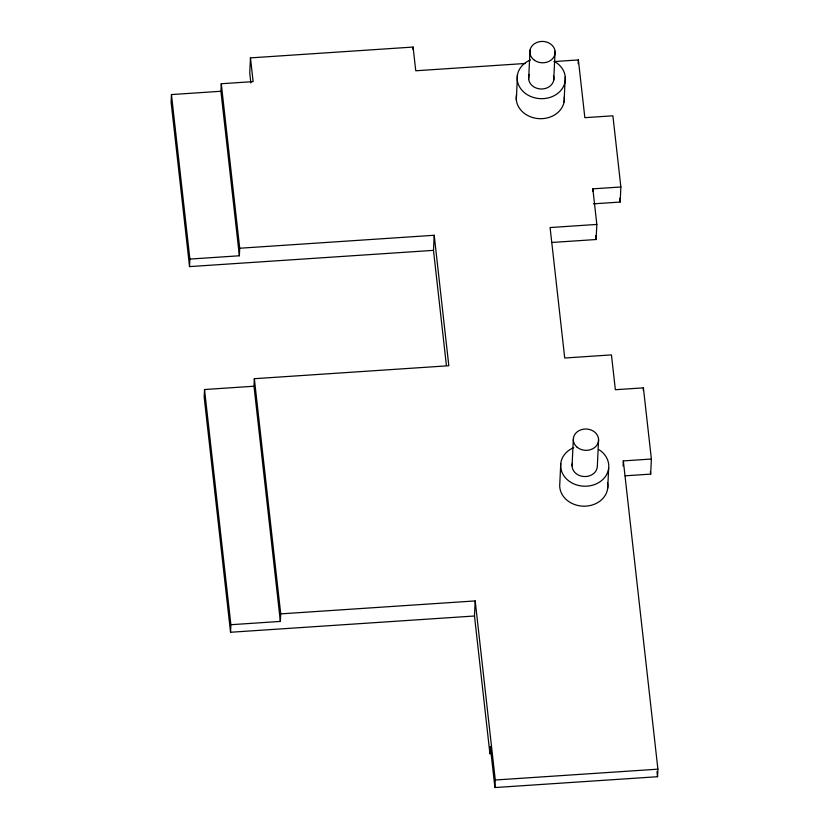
<?xml version="1.0" encoding="UTF-8"?>
<svg xmlns="http://www.w3.org/2000/svg" width="829" height="829" viewBox="0 0 829 829"><rect width="100%" height="100%" fill="white"/><g stroke="black" fill="none" stroke-linecap="round" stroke-linejoin="round"><path stroke-width="1.24" d="M525.462 63.47L415.754 70.776L413.091 47.056L250.462 57.885L253.125 81.615L221.281 83.739L220.918 91.273L171.458 94.568L171.095 102.112L189.54 266.606L433.484 250.358L434.199 235.27L239.716 248.234L239.363 255.778L189.893 259.073L189.54 266.606M434.199 235.27L448.821 365.734L254.348 378.698L253.995 386.231L204.525 389.526L204.172 397.07L230.545 632.258L474.478 615.999L475.193 600.921L280.72 613.874L280.368 621.418L230.897 624.714L230.545 632.258M250.462 57.885L249.747 72.973L250.876 82.962M412.977 49.564L413.091 47.056M516.322 99.926L517.493 74.6M553.855 61.574L578.383 59.937L584.849 117.677L612.89 115.801L620.869 186.981L592.839 188.846L596.828 224.431L550.093 227.55L564.725 358.014L611.45 354.895L615.356 389.723L643.397 387.858L651.376 459.028L623.335 460.903L657.905 769.177L657.542 776.711L494.923 787.55L495.276 780.006L475.193 600.921M528.653 79.149L530.011 50.165M553.731 80.258L555.088 51.274M564.072 102.04L565.243 76.714M578.207 63.709L578.383 59.937M560.756 463.504L559.813 483.473A24.082 20.331 2.7 0 0 584.486 506.187A24.082 20.331 2.7 0 0 607.522 482.913M572.062 465.794L573.305 439.588M592.714 191.364L592.839 188.846M551.907 242.462L596.113 239.519L596.828 224.431M598.579 439.753L597.346 465.96A12.642 10.673 2.7 0 1 583.16 476.457A12.642 10.673 2.7 0 1 572.466 463.038M593.398 203.841L620.165 202.058L620.869 186.981M607.719 488.219L608.652 468.25M623.097 465.929L623.335 460.903M643.283 390.366L643.397 387.858M625.18 475.805L650.672 474.115L651.376 459.028M495.276 780.006L657.905 769.177M619.729 198.245L620.165 202.058M650.382 471.566L650.672 474.115M656.972 771.581L657.542 776.711M595.688 235.705L596.113 239.519M494.923 787.55L490.312 746.473L489.96 754.017L474.478 615.999M433.484 250.358L446.396 365.465M221.281 83.739L239.716 248.234M254.348 378.698L280.72 613.874M220.918 91.273L239.363 255.778M253.995 386.231L280.368 621.418M171.458 94.568L189.893 259.073M204.525 389.526L230.897 624.714M598.787 449.567A24.082 20.331 2.7 0 1 601.792 480.437A24.082 20.331 2.7 0 1 565.274 477.628A24.082 20.331 2.7 0 1 573.699 447.639M554.591 61.533A24.103 20.352 2.7 0 1 558.715 92.589A24.103 20.352 2.7 0 1 521.856 90.133A24.103 20.352 2.7 0 1 530.539 59.926M564.3 96.734A24.103 20.352 2.7 0 1 539.441 118.671A24.103 20.352 2.7 0 1 516.55 94.62M553.451 75.626A12.653 10.684 2.7 0 1 540.798 88.983A12.653 10.684 2.7 0 1 529.337 74.569M577.077 447.163A12.642 10.673 2.7 0 0 598.175 442.52A12.642 10.673 2.7 0 0 582.569 429.339A12.642 10.673 2.7 0 0 577.077 447.163M534.425 60.237A12.653 10.684 2.7 0 0 554.964 54.061A12.653 10.684 2.7 0 0 538.073 42.03A12.653 10.684 2.7 0 0 534.425 60.237"/></g></svg>
